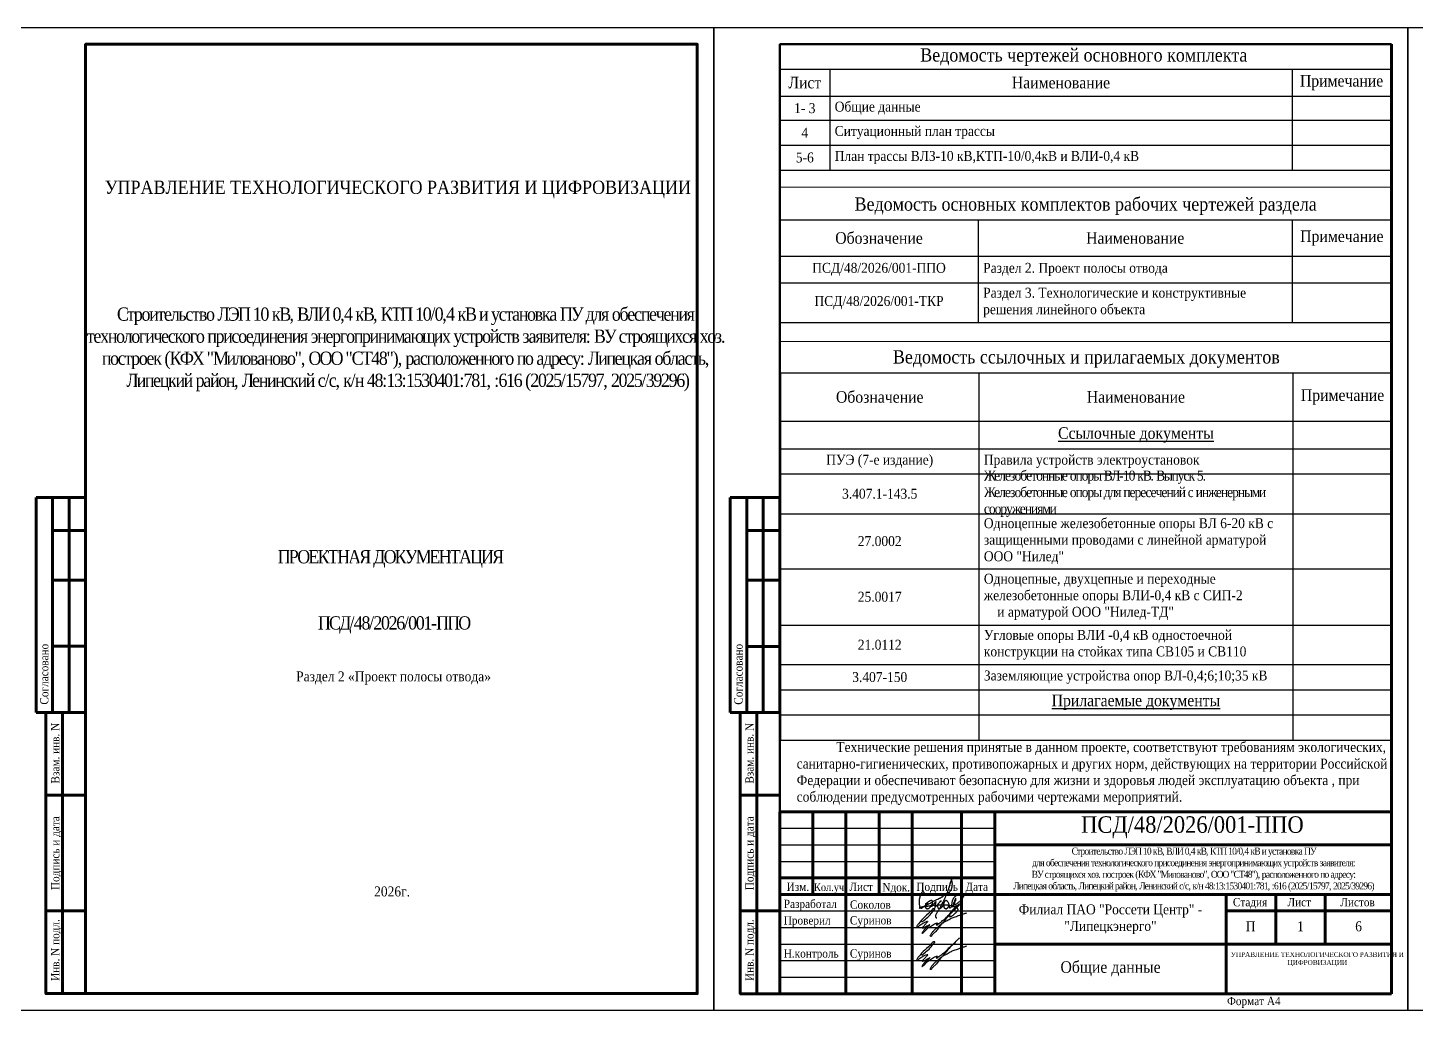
# Model space of a CAD drawing. Header units: millimetres. Extents: x 2157 to 10678, y 3616 to 3913.
# Drawn here: x 4049.6 to 4469.6, y 3616.3 to 3913.3 of the extents above; entities that cross this region are included whole.
import ezdxf

# ---------------------------------------------------------------- set-up
doc = ezdxf.new("R2010")
doc.units = ezdxf.units.MM
doc.layers.add('П', color=7, linetype='Continuous')
doc.layers.add('Чертеж', color=7, linetype='Continuous')
doc.styles.add('Simplex8', font='times.ttf', dxfattribs={"height": 3.5})
doc.styles.add('стиль1', font='times.ttf', dxfattribs={"width": 0.9})
doc.styles.add('стиль2', font='times.ttf', dxfattribs={"width": 0.9, "height": 2.5})

# ---------------------------------------------------------------- blocks, each defined once
blk = doc.blocks.new('Штамп б')
at = {"lineweight": 70}
for points in [[(20, 0), (8, 0), (8, 85), (20, 85)], [(13, 0), (13, 85)], [(8, 60), (20, 60)], [(8, 25), (20, 25)]]:
    blk.add_lwpolyline(points, dxfattribs=at)
at = {"lineweight": 25, "style": 'Simplex8', "width": 0.9}
for s, p in [('Взам. инв. N', (12.06, 63.49)), ('Подпись и дата', (12.06, 31.28)), ('Инв. N подл.', (12.06, 3.82))]:
    blk.add_text(s, height=2.5, rotation=90, dxfattribs=at).set_placement(p)
blk = doc.blocks.new('*T24')
at = {"layer": 'Чертеж', "color": 0, "linetype": 'ByBlock', "lineweight": -2, "transparency": 16777216}
for p, q in [((0, 0), (184.86, 0)), ((0, 0), (0, -30.54)), ((15.1, 0), (15.1, -30.54)), ((154.97, 0), (154.97, -30.54)), ((184.86, 0), (184.86, -30.54)), ((0, -8.22), (184.86, -8.22)), ((0, -15.45), (184.86, -15.45)), ((0, -22.96), (184.86, -22.96)), ((0, -30.54), (184.86, -30.54))]:
    blk.add_line(p, q, dxfattribs=at)
at = {"layer": 'Чертеж', "color": 0, "lineweight": 30, "transparency": 16777216, "style": 'стиль1'}
for s, insert, char_height, width, attachment_point in [('Лист', (7.55, -4.11), 3.5, 12.0966, 5), ('Наименование', (85.04, -4.11), 3.5, 136.8769, 5), ('Примечание', (169.92, -4.11), 3.5, 28.8864, 5), ('1- 3', (7.55, -11.83), 3, 14.8966, 5), ('Общие данные', (16.6, -11.83), 3, 136.8769, 4), ('4', (7.55, -19.2), 3, 14.8966, 5), ('{\\C256;Ситуационный план трассы}', (16.6, -19.2), 3, 136.8769, 4), ('5-6', (7.55, -26.75), 3, 14.8966, 5), ('{\\C7;План трассы ВЛЗ-10 кВ,КТП-10/0,4кВ и ВЛИ-0,4 кВ}', (16.6, -26.75), 3, 136.8769, 4)]:
    blk.add_mtext(s, dxfattribs=dict(at, insert=insert, char_height=char_height, width=width, attachment_point=attachment_point))
blk = doc.blocks.new('*T25')
at = {"layer": 'Defpoints', "color": 8, "linetype": 'ByBlock', "lineweight": 0, "transparency": 16777216}
for p, q in [((0, 0), (185, 0)), ((0, 0), (0, -9.42)), ((185, 0), (185, -9.42))]:
    blk.add_line(p, q, dxfattribs=at)
at = {"layer": 'Чертеж', "color": 0, "lineweight": -2, "transparency": 16777216}
for p, q in [((0, -9.42), (185, -9.42)), ((0, -9.42), (0, -24.03)), ((60, -9.42), (60, -24.03)), ((155, -9.42), (155, -24.03)), ((185, -9.42), (185, -24.03)), ((0, -24.03), (185, -24.03))]:
    blk.add_line(p, q, dxfattribs=at)
at = {"layer": 'Чертеж', "color": 0, "linetype": 'ByBlock', "lineweight": -2, "transparency": 16777216}
for p, q in [((0, -24.03), (0, -120.45)), ((60, -24.03), (60, -120.45)), ((155, -24.03), (155, -120.45)), ((185, -24.03), (185, -120.45)), ((0, -32.36), (185, -32.36)), ((0, -39.97), (185, -39.97)), ((0, -52.01), (185, -52.01)), ((0, -68.63), (185, -68.63)), ((0, -85.66), (185, -85.66)), ((0, -97.62), (185, -97.62)), ((0, -105.23), (185, -105.23)), ((0, -112.84), (185, -112.84)), ((0, -120.45), (185, -120.45))]:
    blk.add_line(p, q, dxfattribs=at)
at = {"layer": 'Чертеж', "color": 0, "lineweight": 30, "transparency": 16777216}
for s, insert, char_height, width, attachment_point, style in [('Ведомость ссылочных и прилагаемых документов', (92.5, -7.92), 4, 182, 8, 'стиль1'), ('Обозначение', (30, -16.73), 3.5, 57, 5, 'стиль1'), ('Наименование', (107.5, -16.73), 3.5, 92, 5, 'стиль1'), ('Примечание', (170, -16.73), 3.5, 27, 5, 'стиль1'), ('{\\LСсылочные документы}', (107.5, -28.2), 3.5, 92, 5, 'стиль1'), ('ПУЭ (7-е издание)', (30, -36.17), 3, 57, 5, 'стиль1'), ('Правила устройств электроустановок', (61.5, -36.17), 3, 92, 4, 'стиль1'), ('{\\T0.8;\\C256;Железобетонные опоры ВЛ-10 кВ. Выпуск 5. Железобетонные опоры для пересечений с инженерными сооружениями}', (61.5, -45.99), 3, 92, 4, 'стиль2'), ('3.407.1-143.5', (30, -45.99), 3, 57, 5, 'стиль2'), ('Одноцепные железобетонные опоры ВЛ 6-20 кВ с защищенными проводами с линейной арматурой ООО "Нилед"', (61.5, -60.32), 3, 92, 4, 'стиль2'), ('27.0002', (30, -60.32), 3, 57, 5, 'стиль2'), ('{\\C256;Одноцепные, двухцепные и переходные железобетонные опоры ВЛИ-0,4 кВ с СИП-2                  и арматурой ООО "Нилед-ТД"}', (61.5, -77.15), 3, 92, 4, 'стиль1'), ('25.0017', (30, -77.15), 3, 57, 5, 'стиль1'), ('{\\C256;Угловые опоры ВЛИ -0,4 кВ одностоечной конструкции на стойках типа СВ105 и СВ110}', (61.5, -91.64), 3, 92, 4, 'стиль2'), ('21.0112', (30, -91.64), 3, 57, 5, 'стиль2'), ('3.407-150', (30, -101.42), 3, 57, 5, 'стиль1'), ('Заземляющие устройства опор ВЛ-0,4;6;10;35 кВ', (61.5, -101.42), 3, 92, 4, 'стиль1'), ('{\\LПрилагаемые документы}', (107.5, -109.03), 3.5, 92, 5, 'стиль1')]:
    blk.add_mtext(s, dxfattribs=dict(at, insert=insert, char_height=char_height, width=width, attachment_point=attachment_point, style=style))
blk = doc.blocks.new('*T26')
at = {"layer": 'Defpoints', "color": 8, "linetype": 'ByBlock', "lineweight": 0, "transparency": 16777216}
for p, q in [((0, 0), (185, 0)), ((0, 0), (0, -9.88)), ((185, 0), (185, -9.88))]:
    blk.add_line(p, q, dxfattribs=at)
at = {"layer": 'Чертеж', "color": 0, "lineweight": -2, "transparency": 16777216}
for p, q in [((0, -9.88), (185, -9.88)), ((0, -9.88), (0, -20.85)), ((60, -9.88), (60, -20.85)), ((155, -9.88), (155, -20.85)), ((185, -9.88), (185, -20.85)), ((0, -20.85), (185, -20.85)), ((0, -28.85), (155, -28.85)), ((0, -40.88), (155, -40.88))]:
    blk.add_line(p, q, dxfattribs=at)
at = {"layer": 'Чертеж', "color": 0, "linetype": 'ByBlock', "lineweight": -2, "transparency": 16777216}
for p, q in [((0, -20.85), (0, -40.88)), ((60, -20.85), (60, -40.88)), ((155, -20.85), (155, -40.88)), ((185, -20.85), (185, -40.88)), ((155, -28.85), (185, -28.85)), ((155, -40.88), (185, -40.88))]:
    blk.add_line(p, q, dxfattribs=at)
at = {"layer": 'Чертеж', "color": 0, "lineweight": 30, "transparency": 16777216}
for s, insert, char_height, width, attachment_point, style in [('Ведомость основных комплектов рабочих чертежей раздела', (92.5, -8.38), 4, 182, 8, 'стиль1'), ('Обозначение', (30, -15.36), 3.5, 57, 5, 'стиль1'), ('Наименование', (107.5, -15.36), 3.5, 92, 5, 'стиль1'), ('Примечание', (170, -15.36), 3.5, 27, 5, 'стиль1'), ('{\\C256;ПСД/48/2026/001-ППО}', (30, -24.85), 3, 57, 5, 'стиль2'), ('Раздел 2. Проект полосы отвода', (61.5, -24.85), 3, 92, 4, 'стиль2'), ('{\\C256;ПСД/48/2026/001-ТКР}', (30, -34.87), 3, 57, 5, 'стиль2'), ('Раздел 3. Технологические и конструктивные решения линейного объекта ', (61.5, -34.87), 3, 92, 4, 'стиль2')]:
    blk.add_mtext(s, dxfattribs=dict(at, insert=insert, char_height=char_height, width=width, attachment_point=attachment_point, style=style))
blk = doc.blocks.new('A$C5B0935FB')
at = {"lineweight": 70}
for p, q in [((20, 65), (5, 65)), ((5, 0), (5, 65)), ((10, 55), (10, 65)), ((15, 0), (15, 65)), ((20, 0), (20, 65)), ((10, 40), (10, 55)), ((10, 55), (20, 55)), ((10, 20), (10, 40)), ((10, 40), (20, 40)), ((10, 0), (10, 20)), ((10, 20), (20, 20)), ((10, 0), (5, 0)), ((15, 0), (10, 0)), ((20, 0), (15, 0)), ((15, 0), (15, 0))]:
    blk.add_line(p, q, dxfattribs=at)
at = {"lineweight": 25, "style": 'стиль1', "width": 0.9}
blk.add_text('Согласовано', height=2.5, rotation=90, dxfattribs=at).set_placement((8.72, 2.35))
blk = doc.blocks.new('A$C7F1F469D')
at = {"color": 5, "lineweight": 25}
blk.add_spline([(-0.1, 1.78), (1.34, 2.93), (2.75, 4.33), (3.55, 5.31), (3.81, 5.64), (3.86, 5.8), (3.66, 5.81), (3.25, 5.7), (2.89, 5.36), (-1.09, 1.26), (-1.29, 0.98), (-1.47, 0.67), (-1.59, 0.28), (-1.54, 0.16), (-0.98, 0.55), (-0.42, 1.01), (0.34, 1.44), (1.08, 1.86), (1.69, 1.97), (1.62, 1.83), (1.26, 1.37), (0.56, 0.61), (0.16, 0.22), (0, 0), (0.24, -0.04), (0.82, 0.16), (1.44, 0.58), (2.18, 0.95), (2.33, 1.04), (1.93, 0.58), (1.28, 0.02), (0.64, -0.58), (0.1, -1.31), (-0.06, -1.68), (0.13, -1.59), (0.39, -1.41), (1.23, -0.56), (1.62, -0.16), (2.27, 0.27), (2.82, 0.65), (3.41, 1.04), (3.83, 1.25), (4.1, 1.35), (4.33, 1.44), (4.56, 1.45), (4.6, 1.35), (4.48, 1.19), (4.35, 0.92), (4.39, 0.82), (4.59, 0.91), (5.09, 1.34), (6.19, 2.18), (7.41, 3.21), (8.36, 4.22), (9.62, 5.31), (10.99, 6.68), (11.27, 6.98), (9.83, 5.51), (8.6, 4.26), (7.7, 3.28), (7.2, 2.7), (6.74, 2.12), (6.16, 1.41), (5.49, 0.62), (4.74, -0.34), (3.92, -1.29), (3.19, -1.94), (2.91, -2.31), (2.67, -2.58), (2.52, -2.55), (2.49, -2.26), (2.69, -1.9), (3.27, -1.11), (3.8, -0.52), (4.48, 0.07), (5.33, 0.79), (5.97, 1.29), (6.7, 1.77), (7.56, 2.21), (8.83, 2.91), (10.02, 3.35), (11.36, 3.83), (12.55, 4.24), (13.47, 4.57)], degree=3, dxfattribs=at)
blk = doc.blocks.new('Штамп фамилии')
at = {"color": 5}
for points in [[(43.73, -2.14), (43.83, -1.98), (43.93, -1.82), (44.04, -1.65), (44.11, -1.55), (44.23, -1.38), (44.32, -1.29), (44.41, -1.19), (44.52, -1.03), (44.65, -0.88), (44.74, -0.73), (44.83, -0.66), (44.93, -0.57), (44.93, -0.53), (44.92, -0.75), (44.86, -0.97), (44.83, -1.07), (44.81, -1.22), (44.75, -1.37), (44.72, -1.49), (44.69, -1.6), (44.66, -1.72), (44.63, -1.84), (44.61, -1.96), (44.61, -2.1), (44.64, -2.21), (44.67, -2.3), (44.77, -2.23), (44.87, -2.13), (44.95, -2.04), (45.04, -1.97), (45.13, -1.84), (45.25, -1.75), (45.32, -1.64), (45.4, -1.54), (45.51, -1.43), (45.63, -1.29), (45.73, -1.16), (45.83, -1.06), (45.94, -0.96), (46.05, -0.86), (46.13, -0.75), (46.2, -0.67), (46.28, -0.54), (46.36, -0.41), (46.45, -0.32), (46.54, -0.26), (46.33, -0.52), (46.17, -0.74), (46, -0.92), (45.89, -1.03), (45.74, -1.16), (45.61, -1.34), (45.55, -1.5), (45.52, -1.66), (45.51, -1.81), (45.5, -1.93), (45.5, -2.12), (45.55, -2.29), (45.59, -2.43), (45.65, -2.53), (45.74, -2.63), (45.87, -2.7), (46.05, -2.74), (46.16, -2.73), (46.26, -2.7), (46.4, -2.59), (46.51, -2.5), (46.61, -2.41), (46.74, -2.28), (46.84, -2.17), (46.91, -2.07), (47.05, -1.95), (47.16, -1.81), (47.24, -1.61), (47.28, -1.44), (47.26, -1.27), (47.26, -1.17), (47.25, -0.99), (47.25, -0.89), (47.28, -1.05), (47.28, -1.25), (47.27, -1.42), (47.27, -1.63), (47.28, -1.76), (47.3, -1.91), (47.32, -2.03), (47.34, -2.14), (47.38, -2.26), (47.43, -2.39), (47.49, -2.46), (47.55, -2.56), (47.63, -2.62), (47.79, -2.73), (47.93, -2.77), (48.05, -2.78), (48.16, -2.76), (48.29, -2.72), (48.43, -2.59), (48.56, -2.49), (48.67, -2.32), (48.74, -2.18), (48.82, -2.05), (48.89, -1.91), (48.93, -1.71), (48.93, -1.5), (48.92, -1.36), (48.89, -1.23), (48.84, -1.12), (48.77, -0.98), (48.7, -0.83), (48.62, -0.66), (48.52, -0.54), (48.43, -0.46), (48.31, -0.37), (48.2, -0.33), (48.1, -0.3), (48.01, -0.29), (47.91, -0.3), (47.82, -0.34), (47.69, -0.44), (47.61, -0.52), (47.55, -0.62), (47.5, -0.7), (47.43, -0.84), (47.4, -0.92), (47.38, -1.05), (47.32, -1.19), (47.28, -1.36), (47.3, -1.71), (47.35, -2.01), (47.38, -2.24), (47.56, -2.51), (47.76, -2.64), (47.95, -2.71), (48.21, -2.71), (48.39, -2.59), (48.56, -2.41), (48.76, -2.15), (48.94, -2.02), (49, -1.97), (48.99, -2.14), (48.99, -2.3), (49.03, -2.41), (49.1, -2.51), (49.19, -2.51), (49.33, -2.47), (49.46, -2.38), (49.69, -2.22), (49.82, -2.09), (50.06, -1.91), (50.18, -1.73), (50.36, -1.48), (50.47, -1.3), (50.56, -1.12), (50.59, -1.06), (50.65, -0.98), (50.74, -0.81), (50.79, -0.66), (50.84, -0.53), (50.88, -0.41), (50.96, -0.25), (51, -0.09), (51.03, 0.06), (51.04, 0.16), (51.03, 0.28), (51.03, 0.37), (50.99, 0.41), (50.95, 0.4), (50.92, 0.34), (50.87, 0.24), (50.82, 0.13), (50.78, 0.03), (50.73, -0.06), (50.71, -0.14), (50.67, -0.22), (50.62, -0.34), (50.58, -0.46), (50.55, -0.57), (50.51, -0.66), (50.46, -0.74), (50.42, -0.83), (50.38, -0.95), (50.31, -1.07), (50.27, -1.17), (50.26, -1.28), (50.26, -1.41), (50.29, -1.48), (50.33, -1.51), (50.38, -1.52), (50.51, -1.54), (50.64, -1.52), (50.81, -1.47), (50.95, -1.4), (51.11, -1.3), (51.29, -1.22), (51.39, -1.11), (51.52, -1.04), (51.61, -0.95), (51.72, -0.88), (51.85, -0.74), (52, -0.66), (52.17, -0.54), (52.29, -0.43), (52.42, -0.29), (52.55, -0.12), (52.81, 0.14), (52.96, 0.34), (53.06, 0.44), (53.23, 0.71), (53.35, 0.85), (53.46, 1.1), (53.53, 1.37), (53.56, 1.53), (53.55, 1.64), (53.48, 1.68), (53.37, 1.71), (53.22, 1.74), (53.08, 1.75), (52.93, 1.76), (52.74, 1.75), (52.59, 1.72), (52.41, 1.69), (52.3, 1.66), (52.19, 1.62), (52.05, 1.58), (51.87, 1.53), (51.73, 1.47), (51.6, 1.42), (51.5, 1.37), (51.36, 1.3), (51.24, 1.26), (51.08, 1.18), (50.97, 1.1), (50.83, 0.98), (50.73, 0.9), (50.58, 0.79), (50.41, 0.59), (50.31, 0.47), (50.22, 0.31), (50.15, 0.2), (50.05, 0.03), (50, -0.13), (49.94, -0.25), (49.89, -0.41), (49.85, -0.58), (49.81, -0.74), (49.77, -0.98), (49.75, -1.13), (49.74, -1.3), (49.72, -1.48), (49.7, -1.63), (49.7, -1.76), (49.69, -1.89), (49.73, -1.99), (49.77, -2.03), (49.86, -2.07), (49.94, -2.07), (50.05, -2.08), (50.18, -2.08), (50.31, -2.07), (50.39, -2.04), (50.54, -2.01), (50.72, -1.96), (50.96, -1.88), (51.14, -1.83), (51.26, -1.78), (51.39, -1.74), (51.56, -1.7), (51.72, -1.63), (51.88, -1.57), (52.04, -1.49), (52.13, -1.41), (52.22, -1.28), (52.24, -1.22), (52.18, -1.27), (52.06, -1.35), (51.95, -1.42), (51.83, -1.49), (51.72, -1.55), (51.63, -1.65), (51.53, -1.75), (51.44, -1.86), (51.33, -1.92), (51.23, -2.02), (51.13, -2.11), (51.02, -2.2), (50.92, -2.26), (50.81, -2.34), (50.75, -2.44), (50.66, -2.52), (50.55, -2.61), (50.5, -2.67), (50.4, -2.78), (50.3, -2.89), (50.18, -2.99), (50.11, -3.06), (49.99, -3.17), (49.87, -3.28), (49.76, -3.38), (49.63, -3.54), (49.53, -3.65), (49.49, -3.74), (49.41, -3.86), (49.34, -3.96), (49.27, -4.04), (49.19, -4.15), (49.15, -4.22), (49.09, -4.33), (49.05, -4.44), (49.03, -4.54), (49.03, -4.64), (49.03, -4.72), (49.03, -4.81), (49.04, -4.91), (49.05, -5), (49.08, -5.05), (49.14, -5.12), (49.19, -5.15), (49.32, -5.16), (49.52, -5.09), (49.61, -5.04), (49.79, -4.95), (49.93, -4.85), (50.02, -4.79), (50.17, -4.66), (50.3, -4.55), (50.49, -4.41), (50.64, -4.29), (50.79, -4.13), (50.96, -3.99), (51.12, -3.82), (51.28, -3.66), (51.42, -3.49), (51.51, -3.35), (51.6, -3.2), (51.63, -3.06), (51.66, -2.96), (51.66, -2.87), (51.61, -2.79), (51.55, -2.7), (51.42, -2.62), (51.36, -2.56), (51.06, -2.43), (50.9, -2.37), (50.74, -2.3), (50.52, -2.21), (50.27, -2.09), (50.08, -2.05), (49.88, -1.98), (49.69, -1.95), (49.48, -1.91), (49.23, -1.85), (49.07, -1.8), (48.9, -1.77), (48.69, -1.74), (48.57, -1.72), (48.35, -1.7), (48.23, -1.7), (48.05, -1.68), (47.81, -1.66), (47.6, -1.65), (47.4, -1.65), (47.25, -1.65), (47, -1.63), (46.84, -1.64), (46.62, -1.65), (46.43, -1.66), (46.27, -1.67), (46.1, -1.69), (45.81, -1.71), (45.58, -1.71), (45.37, -1.74), (45.12, -1.76), (44.85, -1.77), (44.66, -1.77), (44.47, -1.79), (44.19, -1.8), (44.03, -1.82), (43.69, -1.85), (43.48, -1.89), (43.28, -1.91), (43.06, -1.95), (42.79, -1.98), (42.58, -2.01), (42.41, -2.04), (42.07, -2.06), (41.79, -2.1), (41.52, -2.14), (41.25, -2.18), (40.95, -2.22), (40.69, -2.26), (40.48, -2.32), (40.25, -2.38), (40.08, -2.45), (39.94, -2.51), (40.01, -2.53), (40.29, -2.48), (40.42, -2.42), (40.63, -2.37), (40.91, -2.32), (41.13, -2.22), (41.37, -2.12), (41.57, -1.98), (41.78, -1.85), (41.96, -1.76), (42.11, -1.68), (42.25, -1.57), (42.49, -1.48), (42.66, -1.38), (42.84, -1.28), (43.03, -1.17), (43.29, -1.03), (43.5, -0.91), (43.63, -0.85), (43.71, -0.79), (43.85, -0.74), (43.99, -0.66), (44.12, -0.57), (44.26, -0.49), (44.44, -0.39), (44.66, -0.27), (44.85, -0.19), (45.07, -0.09), (45.27, 0.01), (45.6, 0.18), (45.89, 0.32), (46.14, 0.46), (46.28, 0.53), (46.41, 0.58), (46.52, 0.65), (46.65, 0.72), (46.8, 0.81), (46.92, 0.88), (47.08, 0.96), (47.28, 1.1), (47.44, 1.22), (47.61, 1.32), (47.82, 1.45), (47.96, 1.51), (48.11, 1.6), (48.27, 1.69), (48.4, 1.8), (48.56, 1.9), (48.67, 1.98), (48.87, 2.12), (48.96, 2.2), (49.05, 2.26), (49.18, 2.41), (49.33, 2.58), (49.44, 2.76), (49.53, 2.91), (49.58, 2.99), (49.65, 3.13), (49.69, 3.19), (49.72, 3.27), (49.77, 3.43), (49.81, 3.54), (49.83, 3.65), (49.87, 3.74), (49.89, 3.84), (49.91, 3.97), (49.91, 4.05), (49.93, 4.19), (49.93, 4.29), (49.93, 4.48), (49.94, 4.62), (49.93, 4.79), (49.94, 4.92), (49.92, 5.17), (49.9, 5.34), (49.85, 5.46), (49.82, 5.64), (49.8, 5.81), (49.75, 6.03), (49.72, 6.14), (49.7, 6.21), (49.66, 6.11), (49.6, 5.96), (49.54, 5.74), (49.49, 5.6), (49.45, 5.5), (49.4, 5.38), (49.36, 5.28), (49.33, 5.13), (49.29, 5.05), (49.24, 4.88), (49.22, 4.8), (49.21, 4.71), (49.14, 4.53), (49.13, 4.39), (49.1, 4.29), (49.08, 4.21), (49.04, 4.11), (48.98, 3.94), (48.93, 3.75), (48.85, 3.52), (48.8, 3.33), (48.75, 3.18), (48.71, 3.05), (48.67, 2.91), (48.61, 2.76), (48.51, 2.51), (48.43, 2.27), (48.3, 2), (48.19, 1.73), (48.04, 1.41), (47.91, 1.07), (47.75, 0.67), (47.66, 0.47), (47.53, 0.23), (47.46, 0.05), (47.33, -0.21), (47.23, -0.42), (47.12, -0.63), (46.99, -0.88), (46.89, -1.07), (46.77, -1.3), (46.67, -1.5), (46.57, -1.65), (46.47, -1.88), (46.38, -2.04), (46.33, -2.15), (46.23, -2.39), (46.13, -2.57), (46.02, -2.74), (45.92, -2.88), (45.86, -3.02), (45.76, -3.15), (45.6, -3.42), (45.47, -3.62), (45.35, -3.84), (45.24, -4.02), (45.15, -4.2), (45.03, -4.41), (44.92, -4.61), (44.89, -4.74), (44.89, -4.8), (44.88, -4.88), (44.86, -4.94), (44.86, -5.01), (44.85, -5.09), (44.85, -5.14), (44.87, -5.24), (44.88, -5.29), (44.9, -5.35), (44.92, -5.38), (44.94, -5.41), (44.97, -5.44), (45.04, -5.47), (45.11, -5.49), (45.2, -5.49), (45.28, -5.49)], [(40.77, 1.76), (40.77, 1.49), (40.98, 1.54), (41.14, 1.65), (41.28, 1.84), (41.37, 1.98), (41.37, 2.16), (41.29, 2.26), (41.2, 2.35), (41.07, 2.38), (40.96, 2.38), (40.9, 2.32), (40.79, 2.19), (40.73, 2.13), (40.66, 2.05), (40.62, 1.93), (40.51, 1.89), (40.45, 1.78), (40.45, 1.69), (40.4, 1.64), (40.35, 1.55), (40.31, 1.46), (40.27, 1.35), (40.24, 1.25), (40.21, 1.16), (40.17, 1.04), (40.14, 0.95), (40.12, 0.86), (40.09, 0.75), (40.06, 0.65), (40.02, 0.57), (40.01, 0.47), (39.99, 0.39), (39.97, 0.24), (39.95, 0.12), (39.93, -0.06), (39.93, -0.18), (39.92, -0.3), (39.91, -0.4), (39.91, -0.51), (39.91, -0.63), (39.91, -0.74), (39.92, -0.85), (39.92, -0.95), (39.93, -1.03), (39.93, -1.13), (39.93, -1.22), (39.94, -1.38), (39.94, -1.52), (39.96, -1.64), (39.97, -1.75), (40.04, -1.95), (40.08, -2.05), (40.12, -2.17), (40.16, -2.26), (40.23, -2.39), (40.31, -2.48), (40.41, -2.55), (40.52, -2.6), (40.59, -2.61), (40.69, -2.57), (40.79, -2.5), (40.88, -2.43), (40.96, -2.37), (41.08, -2.27), (41.22, -2.14), (41.34, -2.09), (41.46, -2), (41.55, -1.93), (41.66, -1.84), (41.74, -1.76), (41.81, -1.7), (41.89, -1.64), (41.99, -1.55), (42.03, -1.45), (41.93, -1.63), (41.9, -1.74), (41.88, -1.84), (41.86, -1.94), (41.83, -2.04), (41.83, -2.17), (41.83, -2.27), (41.85, -2.37), (41.88, -2.46), (41.92, -2.54), (41.99, -2.64), (42.08, -2.71), (42.19, -2.74), (42.29, -2.74), (42.42, -2.74), (42.55, -2.72), (42.7, -2.69), (42.81, -2.65), (42.91, -2.61), (43.07, -2.5), (43.17, -2.4), (43.27, -2.29), (43.37, -2.17), (43.47, -2.07), (43.55, -1.94), (43.61, -1.82), (43.7, -1.66), (43.76, -1.52), (43.83, -1.36), (43.89, -1.19), (43.91, -1.04), (43.93, -0.85), (43.93, -0.69), (43.93, -0.56), (43.9, -0.44), (43.83, -0.37), (43.73, -0.31), (43.6, -0.3), (43.42, -0.3), (43.28, -0.33), (43.17, -0.37), (43, -0.47), (42.88, -0.54), (42.8, -0.59), (42.66, -0.67), (42.56, -0.74), (42.42, -0.84), (42.28, -0.96), (42.18, -1.08), (42.12, -1.19), (42.08, -1.32), (42.02, -1.48)], [(42.05, -1.5), (42.12, -1.46), (42.2, -1.41), (42.26, -1.36), (42.36, -1.28), (42.43, -1.16), (42.49, -1.06), (42.51, -0.95), (42.54, -0.85), (42.52, -0.78), (42.4, -0.86), (42.29, -0.96), (42.18, -1.05), (42.09, -1.11), (42, -1.18), (41.92, -1.24), (41.85, -1.3), (41.79, -1.35), (41.75, -1.41)]]:
    blk.add_lwpolyline(points, dxfattribs=at)
at = {"layer": 'Чертеж', "color": 67, "lineweight": -2, "true_color": 0x727430}
for p in [(40.81, -8.53), (40.81, -18.55)]:
    blk.add_blockref('A$C7F1F469D', p, dxfattribs=at)
at = {"color": 7, "char_height": 2.5, "attachment_point": 4, "style": 'стиль1'}
for s, insert, width in [(' Разработал', (-1.9, -1.68), 17), ('Соколов', (18.98, -1.52), 20), (' Проверил', (-1.9, -6.68), 17), (' Суринов', (18.1, -6.65), 20), (' Н.контроль', (-1.9, -16.68), 17), (' Суринов', (18.1, -16.68), 20)]:
    blk.add_mtext(s, dxfattribs=dict(at, insert=insert, width=width))
blk = doc.blocks.new('A$C31D65421')
blk.add_blockref('Штамп фамилии', (2.24, 18.43))

msp = doc.modelspace()

# ---------------------------------------------------------------- linework, layer by layer
at = {"layer": 'П', "linetype": 'Continuous', "lineweight": 0}
for points in [[(4047.118, 3913.313), (4257.118, 3913.313), (4257.118, 3616.313), (4047.118, 3616.313)], [(4257.118, 3913.313), (4467.118, 3913.313), (4467.118, 3616.313), (4257.118, 3616.313)], [(4467.118, 3913.313), (4677.118, 3913.313), (4677.118, 3616.313), (4467.118, 3616.313)]]:
    msp.add_lwpolyline(points, close=True, dxfattribs=at)
at = {"layer": 'П', "lineweight": 30}
for points in [[(4047.118, 3616.313), (4257.118, 3616.313), (4257.118, 3913.313), (4047.118, 3913.313)], [(4257.118, 3616.313), (4467.118, 3616.313), (4467.118, 3913.313), (4257.118, 3913.313)], [(4467.118, 3616.313), (4677.118, 3616.313), (4677.118, 3913.313), (4467.118, 3913.313)]]:
    msp.add_lwpolyline(points, close=True, dxfattribs=at)
at = {"layer": 'Чертеж', "lineweight": 70}
for p, q in [((4462.118, 3621.313), (4462.118, 3908.313)), ((4462.118, 3676.313), (4277.118, 3676.313)), ((4277.118, 3676.313), (4277.118, 3621.313))]:
    msp.add_line(p, q, dxfattribs=at)
msp.add_lwpolyline([(4067.135, 3621.348), (4252.135, 3621.348), (4252.135, 3908.348), (4067.135, 3908.348)], close=True, dxfattribs=at)
at = {"layer": 'Чертеж', "lineweight": 50}
msp.add_lwpolyline([(4462.118, 3908.313), (4277.118, 3908.313), (4277.118, 3621.313)], dxfattribs=at)
at = {"layer": 'Чертеж', "lineweight": 70}
for points in [[(4287.118, 3676.313), (4287.118, 3651.313)], [(4297.118, 3676.313), (4297.118, 3621.313)], [(4307.118, 3676.313), (4307.118, 3651.313)], [(4317.118, 3676.313), (4317.118, 3621.313)], [(4332.118, 3676.313), (4332.118, 3621.313)], [(4342.118, 3676.313), (4342.118, 3621.313)], [(4342.118, 3666.313), (4462.118, 3666.313)], [(4277.118, 3656.313), (4342.118, 3656.313)], [(4277.118, 3651.313), (4462.118, 3651.313)], [(4412.118, 3651.313), (4412.118, 3621.313)], [(4427.118, 3651.313), (4427.118, 3636.313)], [(4442.118, 3651.313), (4442.118, 3636.313)], [(4412.118, 3646.313), (4462.118, 3646.313)], [(4342.118, 3636.313), (4462.118, 3636.313)], [(4277.118, 3621.313), (4462.118, 3621.313)]]:
    msp.add_lwpolyline(points, dxfattribs=at)
at = {"layer": 'Чертеж', "lineweight": 30}
for points in [[(4277.118, 3671.313), (4342.118, 3671.313)], [(4277.118, 3666.313), (4342.118, 3666.313)], [(4277.118, 3661.313), (4342.118, 3661.313)], [(4277.118, 3646.313), (4342.118, 3646.313)], [(4277.118, 3641.313), (4342.118, 3641.313)], [(4277.118, 3636.313), (4342.118, 3636.313)], [(4277.118, 3631.313), (4342.118, 3631.313)], [(4277.118, 3626.313), (4342.118, 3626.313)]]:
    msp.add_lwpolyline(points, dxfattribs=at)

# ---------------------------------------------------------------- block references
for name, p in [('*T24', (4277.118, 3900.834)), ('*T26', (4277.118, 3865.102)), ('*T25', (4277.33, 3818.424))]:
    msp.add_blockref(name, p)
at = {"layer": 'Чертеж'}
for p in [(4047.135, 3706.348), (4257.118, 3706.313)]:
    msp.add_blockref('A$C5B0935FB', p, dxfattribs=at)
at = {"layer": 'Чертеж', "lineweight": 25}
for p in [(4047.135, 3621.348), (4257.118, 3621.313)]:
    msp.add_blockref('Штамп б', p, dxfattribs=at)
at = {"layer": 'Чертеж', "linetype": 'Continuous', "lineweight": 0}
msp.add_blockref('A$C31D65421', (4277.118, 3631.313), dxfattribs=at)

# ---------------------------------------------------------------- texts
at = {"layer": 'Чертеж', "lineweight": 25, "style": 'стиль1', "width": 0.9}
for s, height, p in [('Ведомость чертежей основного комплекта  ', 4, (4319.582, 3903.1)), ('Изм.', 2.5, (4279.171, 3652.386)), ('Кол.уч.', 2.3, (4287.442, 3652.35)), ('Лист', 2.5, (4298.151, 3652.386)), ('Nдок.', 2.5, (4308.14, 3652.243)), ('Подпись', 2.5, (4318.415, 3652.386)), ('Дата', 2.5, (4333.256, 3652.386)), ('Стадия', 2.5, (4414.165, 3647.732)), ('Лист', 2.5, (4430.675, 3647.732)), ('Листов', 2.5, (4446.661, 3647.732)), ('П', 3, (4418.043, 3640.174)), ('1', 3, (4433.587, 3640.174)), ('6', 3, (4451.165, 3640.174)), ('Формат А4', 2.5, (4412.378, 3617.841))]:
    msp.add_text(s, height=height, dxfattribs=at).set_placement(p)
at = {"layer": 'Чертеж', "color": 1, "lineweight": 20, "insert": (4067.008, 3908.275), "char_height": 5, "width": 185.01678, "attachment_point": 1, "style": 'стиль1'}
msp.add_mtext('\\pi92.508,t187.51;{\\C256;\\P\\P\\H0.36x;\\P\\P\\P\\P\\P\\H0.94444x;\\P\\H2.353x;\\P\\pi5.9241,tz;\\fTimes New Roman|b0|i0|c204|p16;\\H0.99998x;УПРАВЛЕНИЕ ТЕХНОЛОГИЧЕСКОГО РАЗВИТИЯ И ЦИФРОВИЗАЦИИ\\H0.75004x;\\P\\pi92.508;\\P\\P\\P\\pt187.51;\\fTimes New Roman|b0|i0|c204|p18;\\H1.6667x;\\P\\P\\pi9.5982,tz;\\H0.79994x;\\T0.8;Строительство ЛЭП 10 кВ, ВЛИ 0,4 кВ, КТП 10/0,4 кВ и установка ПУ для обеспечения \\P\\pi0.45416;технологического присоединения энергопринимающих устройств заявителя: ВУ строящихся хоз. \\P\\pi5.0366;построек (КФХ "Милованово", ООО "СТ48"), расположенного по адресу: Липецкая область, \\P\\pi12.438;Липецкий район, Ленинский с/с, к/н 48:13:1530401:781, :616 (2025/15797, 2025/39296)\\P\\pi92.508;\\P\\P\\pt187.51;\\P\\P\\P\\P\\P\\pi58.224,t153.22;ПРОЕКТНАЯ ДОКУМЕНТАЦИЯ\\P\\pi92.508,t187.51;\\P\\P\\pi70.379,t165.38;ПСД/48/2026/001-ППО\\P\\pi92.508,t187.51;\\H1.5x;\\T1;\\P\\pi63.805,t158.81;\\H0.5x;Раздел 2 «Проект полосы отвода»\\P\\pi92.508,t187.51;\\P\\P\\pi97.394,t93.539;\\P\\pi92.508,t187.51;\\P\\P\\P\\P\\P\\P\\P\\P\\P\\pi87.39,t182.39;2026г.}', dxfattribs=at)
at = {"layer": 'Чертеж', "insert": (4282.212, 3697.373), "char_height": 3, "width": 185, "attachment_point": 1, "style": 'стиль2'}
msp.add_mtext('^IТехнические решения принятые в данном проекте, соответствуют требованиям экологических, санитарно-гигиенических, противопожарных и других норм, действующих на территории Российской Федерации и обеспечивают безопасную для жизни и здоровья людей эксплуатацию объекта , при соблюдении предусмотренных рабочими чертежами мероприятий.\\P\\P\\pi48;      ', dxfattribs=at)
at = {"layer": 'Чертеж', "lineweight": 25, "attachment_point": 5}
for s, insert, char_height, width, style in [('ПСД/48/2026/001-ППО', (4401.922, 3671.626), 5, 119.88502, 'стиль2'), ('{\\T0.85;Строительство ЛЭП 10 кВ, ВЛИ 0,4 кВ, КТП 10/0,4 кВ и установка ПУ  \\Pдля обеспечения технологического присоединения энергопринимающих устройств заявителя: \\H1.166x; \\H0.8576x;\\PВУ строящихся хоз. построек (КФХ "Милованово", ООО "СТ48"), расположенного по адресу:\\H1.1107x; \\H0.90034x;\\PЛипецкая область, Липецкий район, Ленинский с/с, к/н 48:13:1530401:781, :616 (2025/15797, 2025/39296)\\H1.1291x; }', (4402.286, 3658.813), 2.1, 119.6632, 'стиль1'), ('Филиал ПАО "Россети Центр" - "Липецкэнерго"', (4377.118, 3643.813), 3, 70, 'стиль2'), ('{\\fTimes New Roman|b0|i0|c204|p16;\\H0.8x;УПРАВЛЕНИЕ ТЕХНОЛОГИЧЕСКОГО РАЗВИТИЯ И ЦИФРОВИЗАЦИИ}', (4439.713, 3631.705), 1.8, 54.19561, 'стиль2'), ('Общие данные', (4377.162, 3628.813), 3.5, 70.08803, 'стиль1')]:
    msp.add_mtext(s, dxfattribs=dict(at, insert=insert, char_height=char_height, width=width, style=style))

doc.saveas('drawing.dxf')
